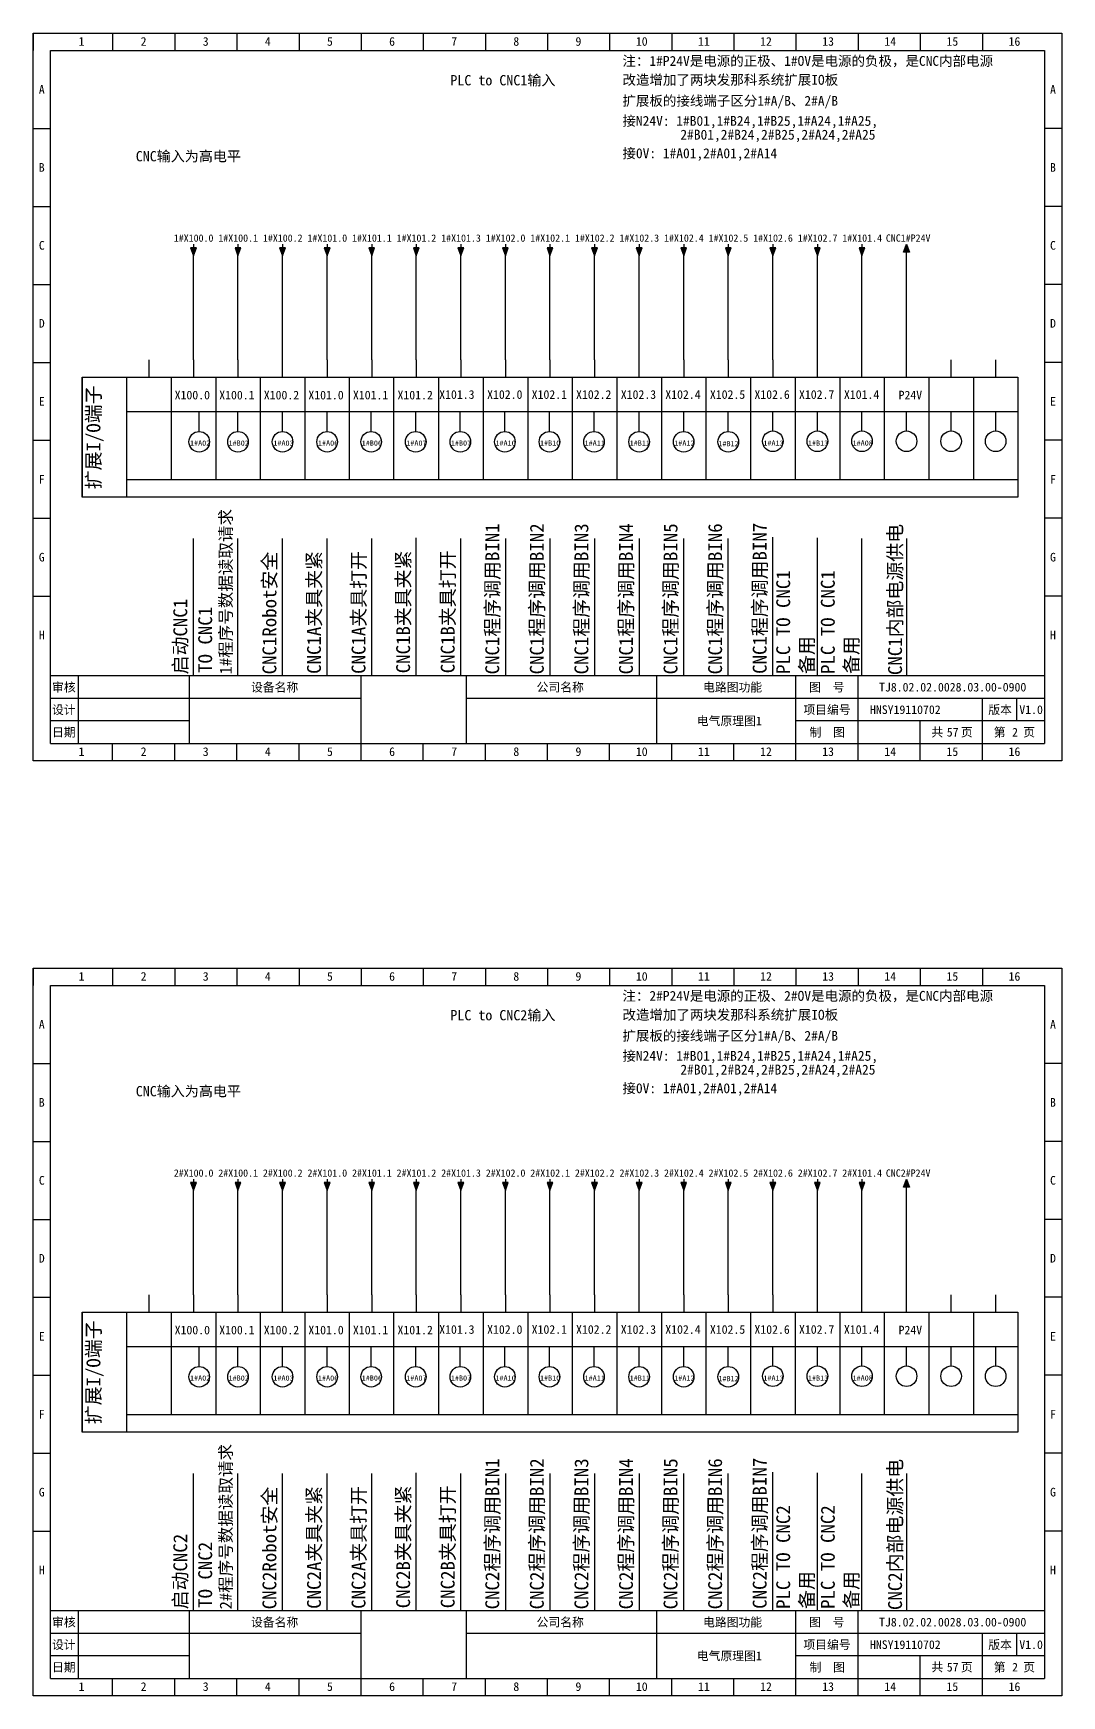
# Model space of a CAD drawing. Header units: millimetres. Extents: x 914 to 910632, y -176 to 682692.
# Drawn here: x 1567.1 to 1864.1, y 2274.7 to 2754.6 of the extents above; entities that cross this region are included whole.
import ezdxf
from ezdxf.enums import TextEntityAlignment as Align

# ---------------------------------------------------------------- set-up
doc = ezdxf.new("R2010")
doc.units = ezdxf.units.MM
doc.layers.add('EPLAN311', color=1, linetype='Continuous', lineweight=25)
doc.styles.get("Standard").update_dxf_attribs({"font": 'arial.ttf'})
doc.styles.add('宋体', font='')
doc.styles.get('宋体').set_extended_font_data('宋体')

# ---------------------------------------------------------------- blocks, each defined once
blk = doc.blocks.new('箭头下')
at = {"layer": 'EPLAN311', "linetype": 'Continuous', "lineweight": 25, "ltscale": 4}
blk.add_hatch(color=1, dxfattribs=at).paths.add_polyline_path([(-0.7, -0.875), (0, -2.8), (0.7, -0.875)], flags=0)
at = {"layer": 'EPLAN311', "color": 1, "linetype": 'Continuous', "lineweight": 25, "ltscale": 4}
blk.add_line((0, 0), (0, -0.875), dxfattribs=at)
blk.add_lwpolyline([(-0.7, -0.875), (0, -2.8), (0.7, -0.875)], close=True, dxfattribs=at)
at = {"color": 5}
blk.add_attdef('70_20010', text='', height=1.7535, dxfattribs=at).set_placement((0, -3.8507), align=Align.TOP_CENTER)
blk = doc.blocks.new('*U388')
blk.add_line((-2.5, 0), (2.5, 0))
blk = doc.blocks.new('*U389')
at = {"color": 0, "linetype": 'ByBlock', "lineweight": -2, "transparency": 16777216}
for p in [(0, 0), (0, -22.5), (0, -45), (0, -67.5), (0, -90), (0, -112.5), (0, -135)]:
    blk.add_blockref('*U388', p, dxfattribs=at)
blk = doc.blocks.new('*U390')
blk.add_line((-2.5, 0), (2.5, 0))
blk = doc.blocks.new('*U391')
at = {"color": 0, "linetype": 'ByBlock', "lineweight": -2, "transparency": 16777216}
for p in [(0, 0), (0, -22.5), (0, -45), (0, -67.5), (0, -90), (0, -112.5), (0, -135)]:
    blk.add_blockref('*U390', p, dxfattribs=at)
blk = doc.blocks.new('制图图框')
for p, q in [((-2700.08, 789.32), (-2403.08, 789.32)), ((-2700.08, 579.32), (-2700.08, 789.32)), ((-2700.08, 789.32), (-2700.08, 784.32)), ((-2700.08, 789.32), (-2695.08, 789.32)), ((-2677.15, 789.32), (-2677.15, 784.32)), ((-2659.21, 789.32), (-2659.21, 784.32)), ((-2641.27, 789.32), (-2641.27, 784.32)), ((-2623.33, 789.32), (-2623.33, 784.32)), ((-2605.4, 789.32), (-2605.4, 784.32)), ((-2587.46, 789.32), (-2587.46, 784.32)), ((-2569.52, 789.32), (-2569.52, 784.32)), ((-2551.58, 789.32), (-2551.58, 784.32)), ((-2533.65, 789.32), (-2533.65, 784.32)), ((-2515.71, 789.32), (-2515.71, 784.32)), ((-2497.77, 789.32), (-2497.77, 784.32)), ((-2479.83, 789.32), (-2479.83, 784.32)), ((-2461.9, 789.32), (-2461.9, 784.32)), ((-2443.96, 789.32), (-2443.96, 784.32)), ((-2426.02, 789.32), (-2426.02, 784.32)), ((-2403.08, 789.32), (-2403.08, 579.32)), ((-2403.08, 789.32), (-2403.08, 784.32)), ((-2695.08, 784.32), (-2408.08, 784.32)), ((-2695.08, 584.32), (-2695.08, 784.32)), ((-2408.08, 784.32), (-2408.08, 584.32)), ((-2408.08, 603.82), (-2695.08, 603.82)), ((-2687.08, 603.82), (-2687.08, 584.32)), ((-2655.08, 603.82), (-2655.08, 584.32)), ((-2655.08, 603.82), (-2655.08, 584.32)), ((-2605.4, 579.32), (-2605.4, 603.82)), ((-2575.08, 603.82), (-2575.08, 584.32)), ((-2575.08, 603.82), (-2575.08, 584.32)), ((-2575.08, 603.82), (-2575.08, 584.32)), ((-2520.08, 603.82), (-2520.08, 584.32)), ((-2479.83, 579.32), (-2479.83, 603.82)), ((-2461.9, 579.32), (-2461.9, 603.82)), ((-2655.08, 597.32), (-2695.08, 597.32)), ((-2605.4, 597.32), (-2655.08, 597.32)), ((-2408.08, 597.32), (-2575.08, 597.32)), ((-2426.02, 579.32), (-2426.02, 597.32)), ((-2416.18, 597.32), (-2416.18, 590.82)), ((-2655.08, 590.82), (-2695.08, 590.82)), ((-2408.08, 590.82), (-2479.83, 590.82)), ((-2443.96, 579.32), (-2443.96, 590.82)), ((-2695.08, 584.32), (-2408.08, 584.32)), ((-2677.15, 579.32), (-2677.15, 584.32)), ((-2659.21, 579.32), (-2659.21, 584.32)), ((-2641.27, 579.32), (-2641.27, 584.32)), ((-2623.33, 579.32), (-2623.33, 584.32)), ((-2587.46, 579.32), (-2587.46, 584.32)), ((-2569.52, 579.32), (-2569.52, 584.32)), ((-2551.58, 579.32), (-2551.58, 584.32)), ((-2533.65, 579.32), (-2533.65, 584.32)), ((-2515.71, 579.32), (-2515.71, 584.32)), ((-2497.77, 579.32), (-2497.77, 584.32)), ((-2403.08, 579.32), (-2700.08, 579.32))]:
    blk.add_line(p, q)
blk.add_blockref('*U389', (-2697.58, 761.82))
at = {"xscale": -1}
blk.add_blockref('*U391', (-2405.58, 761.82), dxfattribs=at)
at = {"style": '宋体'}
for s, p in [('1', (-2687.01, 785.71)), ('2', (-2669.07, 785.71)), ('3', (-2651.13, 785.71)), ('4', (-2633.2, 785.71)), ('5', (-2615.26, 785.71)), ('6', (-2597.32, 785.71)), ('7', (-2579.38, 785.71)), ('8', (-2561.45, 785.71)), ('9', (-2543.51, 785.71)), ('10', (-2526.07, 785.71)), ('11', (-2508.13, 785.71)), ('12', (-2490.2, 785.71)), ('13', (-2472.26, 785.71)), ('14', (-2454.32, 785.71)), ('15', (-2436.38, 785.71)), ('16', (-2418.45, 785.71)), ('A', (-2698.47, 771.84)), ('A', (-2406.47, 771.84)), ('B', (-2698.47, 749.34)), ('B', (-2406.47, 749.34)), ('C', (-2698.47, 726.84)), ('C', (-2406.47, 726.84)), ('D', (-2698.47, 704.34)), ('D', (-2406.47, 704.34)), ('E', (-2698.47, 681.84)), ('E', (-2406.47, 681.84)), ('F', (-2698.47, 659.34)), ('F', (-2406.47, 659.34)), ('G', (-2698.47, 636.84)), ('G', (-2406.47, 636.84)), ('H', (-2698.47, 614.34)), ('H', (-2406.47, 614.34)), ('审核', (-2694.65, 599.29)), ('设备名称', (-2637.2, 599.28)), ('公司名称', (-2554.73, 599.29)), ('电路图功能', (-2506.66, 599.29)), ('图  号', (-2476.05, 599.3)), ('设计', (-2694.66, 592.79)), ('项目编号', (-2477.68, 592.79)), ('版本', (-2424.3, 592.79)), ('日期', (-2694.66, 586.29)), ('制  图', (-2475.91, 586.28)), ('共   页', (-2440.72, 586.31)), ('第   页', (-2422.72, 586.3)), ('1', (-2687.01, 580.71)), ('2', (-2669.07, 580.71)), ('3', (-2651.13, 580.71)), ('4', (-2633.2, 580.71)), ('5', (-2615.26, 580.71)), ('6', (-2597.32, 580.71)), ('7', (-2579.38, 580.71)), ('8', (-2561.45, 580.71)), ('9', (-2543.51, 580.71)), ('10', (-2526.07, 580.71)), ('11', (-2508.13, 580.71)), ('12', (-2490.2, 580.71)), ('13', (-2472.26, 580.71)), ('14', (-2454.32, 580.71)), ('15', (-2436.38, 580.71)), ('16', (-2418.45, 580.71))]:
    blk.add_text(s, height=2.5, dxfattribs=at).set_placement(p)

msp = doc.modelspace()

# ---------------------------------------------------------------- linework, layer by layer
for p, q in [((1613.402, 2660.292), (1613.402, 2690.384)), ((1626.272, 2660.292), (1626.272, 2690.384)), ((1639.142, 2660.292), (1639.142, 2690.384)), ((1652.012, 2660.292), (1652.012, 2690.384)), ((1664.882, 2660.292), (1664.882, 2690.384)), ((1677.752, 2660.292), (1677.752, 2690.384)), ((1690.622, 2660.292), (1690.622, 2690.384)), ((1703.492, 2660.292), (1703.492, 2690.384)), ((1716.362, 2660.292), (1716.362, 2690.384)), ((1729.232, 2660.292), (1729.232, 2690.384)), ((1742.102, 2660.292), (1742.102, 2690.384)), ((1754.972, 2660.292), (1754.972, 2690.384)), ((1767.842, 2660.292), (1767.842, 2690.384)), ((1780.712, 2660.292), (1780.712, 2690.384)), ((1793.582, 2660.292), (1793.582, 2690.384)), ((1806.452, 2660.292), (1806.452, 2690.384)), ((1819.322, 2660.292), (1819.322, 2690.384)), ((1600.532, 2660.292), (1600.532, 2655.342)), ((1613.402, 2660.292), (1613.402, 2655.342)), ((1626.272, 2660.292), (1626.272, 2655.342)), ((1639.142, 2655.342), (1639.142, 2660.292)), ((1652.012, 2660.292), (1652.012, 2655.342)), ((1664.882, 2660.292), (1664.882, 2655.342)), ((1677.752, 2660.292), (1677.752, 2655.342)), ((1690.622, 2660.292), (1690.622, 2655.342)), ((1703.492, 2660.292), (1703.492, 2655.342)), ((1716.362, 2660.292), (1716.362, 2655.342)), ((1729.232, 2660.292), (1729.232, 2655.342)), ((1742.102, 2655.342), (1742.102, 2660.292)), ((1754.972, 2660.292), (1754.972, 2655.342)), ((1754.972, 2660.292), (1754.972, 2655.342)), ((1767.842, 2660.292), (1767.842, 2655.342)), ((1780.712, 2660.292), (1780.712, 2655.342)), ((1793.582, 2655.342), (1793.582, 2660.292)), ((1806.452, 2655.342), (1806.452, 2660.292)), ((1819.322, 2655.342), (1819.322, 2660.292)), ((1832.192, 2655.342), (1832.192, 2660.292)), ((1845.062, 2655.342), (1845.062, 2660.292)), ((1581.227, 2655.342), (1851.497, 2655.342)), ((1581.227, 2620.692), (1581.227, 2655.342)), ((1581.227, 2655.342), (1581.227, 2620.692)), ((1594.097, 2655.342), (1594.097, 2620.692)), ((1606.967, 2655.342), (1606.967, 2625.642)), ((1619.837, 2655.342), (1619.837, 2625.642)), ((1632.707, 2655.342), (1632.707, 2625.642)), ((1645.577, 2655.342), (1645.577, 2625.642)), ((1658.447, 2625.642), (1658.447, 2655.342)), ((1671.317, 2625.642), (1671.317, 2655.342)), ((1684.187, 2655.342), (1684.187, 2625.642)), ((1697.057, 2655.342), (1697.057, 2625.642)), ((1709.927, 2655.342), (1709.927, 2625.642)), ((1722.797, 2655.342), (1722.797, 2625.621)), ((1735.667, 2655.342), (1735.667, 2625.642)), ((1748.537, 2655.342), (1748.537, 2625.642)), ((1761.407, 2655.342), (1761.407, 2625.642)), ((1774.277, 2655.342), (1774.277, 2625.642)), ((1787.147, 2655.342), (1787.147, 2625.642)), ((1800.017, 2655.342), (1800.017, 2625.642)), ((1812.887, 2655.342), (1812.887, 2625.642)), ((1825.757, 2655.342), (1825.757, 2625.642)), ((1838.627, 2655.342), (1838.627, 2625.642)), ((1851.497, 2655.342), (1851.497, 2620.692)), ((1594.097, 2645.442), (1851.497, 2645.442)), ((1615.071, 2639.633), (1615.071, 2645.442)), ((1626.272, 2639.633), (1626.272, 2645.442)), ((1639.142, 2639.633), (1639.142, 2645.442)), ((1652.012, 2639.633), (1652.012, 2645.442)), ((1664.726, 2639.633), (1664.726, 2645.283)), ((1677.596, 2639.633), (1677.596, 2645.283)), ((1690.466, 2639.633), (1690.466, 2645.283)), ((1703.336, 2639.633), (1703.336, 2645.283)), ((1716.206, 2639.633), (1716.206, 2645.283)), ((1729.076, 2639.633), (1729.076, 2645.283)), ((1742.102, 2639.633), (1742.102, 2645.283)), ((1754.972, 2639.633), (1754.972, 2645.283)), ((1767.842, 2639.633), (1767.842, 2645.442)), ((1780.712, 2639.792), (1780.712, 2645.442)), ((1793.582, 2639.792), (1793.582, 2645.442)), ((1806.452, 2639.792), (1806.452, 2645.442)), ((1819.322, 2639.792), (1819.322, 2645.442)), ((1832.192, 2639.792), (1832.192, 2645.442)), ((1845.062, 2639.792), (1845.062, 2645.442)), ((1851.497, 2625.642), (1594.097, 2625.642)), ((1851.497, 2620.692), (1581.227, 2620.692)), ((1613.402, 2569.093), (1613.402, 2608.793)), ((1626.272, 2569.093), (1626.272, 2608.793)), ((1639.142, 2569.093), (1639.142, 2608.793)), ((1652.012, 2569.093), (1652.012, 2608.793)), ((1664.882, 2569.093), (1664.882, 2608.793)), ((1677.752, 2569.252), (1677.752, 2608.952)), ((1690.622, 2569.093), (1690.622, 2608.793)), ((1703.492, 2608.793), (1703.492, 2569.093)), ((1716.362, 2608.793), (1716.362, 2569.093)), ((1729.232, 2608.793), (1729.232, 2569.093)), ((1742.102, 2608.793), (1742.102, 2569.093)), ((1754.972, 2569.093), (1754.972, 2608.793)), ((1767.842, 2569.093), (1767.842, 2608.793)), ((1780.712, 2569.412), (1780.712, 2609.111)), ((1793.582, 2569.252), (1793.582, 2608.952)), ((1806.452, 2569.093), (1806.452, 2608.793)), ((1819.322, 2608.793), (1819.322, 2569.093)), ((1613.402, 2390.417), (1613.402, 2420.508)), ((1626.272, 2390.417), (1626.272, 2420.508)), ((1639.142, 2390.417), (1639.142, 2420.508)), ((1652.012, 2390.417), (1652.012, 2420.508)), ((1664.882, 2390.417), (1664.882, 2420.508)), ((1677.752, 2390.417), (1677.752, 2420.508)), ((1690.622, 2390.417), (1690.622, 2420.508)), ((1703.492, 2390.417), (1703.492, 2420.508)), ((1716.362, 2390.417), (1716.362, 2420.508)), ((1729.232, 2390.417), (1729.232, 2420.508)), ((1742.102, 2390.417), (1742.102, 2420.508)), ((1754.972, 2390.417), (1754.972, 2420.508)), ((1767.842, 2390.417), (1767.842, 2420.508)), ((1780.712, 2390.417), (1780.712, 2420.508)), ((1793.582, 2390.417), (1793.582, 2420.508)), ((1806.452, 2390.417), (1806.452, 2420.508)), ((1819.322, 2390.417), (1819.322, 2420.508)), ((1600.532, 2390.417), (1600.532, 2385.467)), ((1613.402, 2390.417), (1613.402, 2385.467)), ((1626.272, 2390.417), (1626.272, 2385.467)), ((1639.142, 2385.467), (1639.142, 2390.417)), ((1652.012, 2390.417), (1652.012, 2385.467)), ((1664.882, 2390.417), (1664.882, 2385.467)), ((1677.752, 2390.417), (1677.752, 2385.467)), ((1690.622, 2390.417), (1690.622, 2385.467)), ((1703.492, 2390.417), (1703.492, 2385.467)), ((1716.362, 2390.417), (1716.362, 2385.467)), ((1729.232, 2390.417), (1729.232, 2385.467)), ((1742.102, 2385.467), (1742.102, 2390.417)), ((1754.972, 2390.417), (1754.972, 2385.467)), ((1754.972, 2390.417), (1754.972, 2385.467)), ((1767.842, 2390.417), (1767.842, 2385.467)), ((1780.712, 2390.417), (1780.712, 2385.467)), ((1793.582, 2385.467), (1793.582, 2390.417)), ((1806.452, 2385.467), (1806.452, 2390.417)), ((1819.322, 2385.467), (1819.322, 2390.417)), ((1832.192, 2385.467), (1832.192, 2390.417)), ((1845.062, 2385.467), (1845.062, 2390.417)), ((1581.227, 2385.467), (1851.497, 2385.467)), ((1581.227, 2350.817), (1581.227, 2385.467)), ((1581.227, 2385.467), (1581.227, 2350.817)), ((1594.097, 2385.467), (1594.097, 2350.817)), ((1606.967, 2385.467), (1606.967, 2355.767)), ((1619.837, 2385.467), (1619.837, 2355.767)), ((1632.707, 2385.467), (1632.707, 2355.767)), ((1645.577, 2385.467), (1645.577, 2355.767)), ((1658.447, 2355.767), (1658.447, 2385.467)), ((1671.317, 2355.767), (1671.317, 2385.467)), ((1684.187, 2385.467), (1684.187, 2355.767)), ((1697.057, 2385.467), (1697.057, 2355.767)), ((1709.927, 2385.467), (1709.927, 2355.767)), ((1722.797, 2385.467), (1722.797, 2355.745)), ((1735.667, 2385.467), (1735.667, 2355.767)), ((1748.537, 2385.467), (1748.537, 2355.767)), ((1761.407, 2385.467), (1761.407, 2355.767)), ((1774.277, 2385.467), (1774.277, 2355.767)), ((1787.147, 2385.467), (1787.147, 2355.767)), ((1800.017, 2385.467), (1800.017, 2355.767)), ((1812.887, 2385.467), (1812.887, 2355.767)), ((1825.757, 2385.467), (1825.757, 2355.767)), ((1838.627, 2385.467), (1838.627, 2355.767)), ((1851.497, 2385.467), (1851.497, 2350.817)), ((1594.097, 2375.567), (1851.497, 2375.567)), ((1615.071, 2369.757), (1615.071, 2375.567)), ((1626.272, 2369.757), (1626.272, 2375.567)), ((1639.142, 2369.757), (1639.142, 2375.567)), ((1652.012, 2369.757), (1652.012, 2375.567)), ((1664.726, 2369.757), (1664.726, 2375.407)), ((1677.596, 2369.757), (1677.596, 2375.407)), ((1690.466, 2369.757), (1690.466, 2375.407)), ((1703.336, 2369.757), (1703.336, 2375.407)), ((1716.206, 2369.757), (1716.206, 2375.407)), ((1729.076, 2369.757), (1729.076, 2375.407)), ((1742.102, 2369.757), (1742.102, 2375.407)), ((1754.972, 2369.757), (1754.972, 2375.407)), ((1767.842, 2369.757), (1767.842, 2375.567)), ((1780.712, 2369.916), (1780.712, 2375.567)), ((1793.582, 2369.916), (1793.582, 2375.567)), ((1806.452, 2369.916), (1806.452, 2375.567)), ((1819.322, 2369.916), (1819.322, 2375.567)), ((1832.192, 2369.916), (1832.192, 2375.567)), ((1845.062, 2369.916), (1845.062, 2375.567)), ((1851.497, 2355.767), (1594.097, 2355.767)), ((1851.497, 2350.817), (1581.227, 2350.817)), ((1613.402, 2299.217), (1613.402, 2338.917)), ((1626.272, 2299.217), (1626.272, 2338.917)), ((1639.142, 2299.217), (1639.142, 2338.917)), ((1652.012, 2299.217), (1652.012, 2338.917)), ((1664.882, 2299.217), (1664.882, 2338.917)), ((1677.752, 2299.377), (1677.752, 2339.076)), ((1690.622, 2299.217), (1690.622, 2338.917)), ((1703.492, 2338.917), (1703.492, 2299.217)), ((1716.362, 2338.917), (1716.362, 2299.217)), ((1729.232, 2338.917), (1729.232, 2299.217)), ((1742.102, 2338.917), (1742.102, 2299.217)), ((1754.972, 2299.217), (1754.972, 2338.917)), ((1767.842, 2299.217), (1767.842, 2338.917)), ((1780.712, 2299.536), (1780.712, 2339.236)), ((1793.582, 2299.377), (1793.582, 2339.076)), ((1806.452, 2299.217), (1806.452, 2338.917)), ((1819.322, 2338.917), (1819.322, 2299.217))]:
    msp.add_line(p, q)
for centre in [(1615.071, 2636.663), (1626.272, 2636.663), (1639.142, 2636.663), (1652.012, 2636.663), (1664.726, 2636.663), (1677.596, 2636.663), (1690.466, 2636.663), (1703.336, 2636.663), (1716.206, 2636.663), (1729.076, 2636.663), (1742.102, 2636.663), (1754.972, 2636.663), (1767.842, 2636.663), (1780.712, 2636.822), (1793.582, 2636.822), (1806.452, 2636.822), (1819.322, 2636.822), (1832.192, 2636.822), (1845.062, 2636.822), (1615.071, 2366.787), (1626.272, 2366.787), (1639.142, 2366.787), (1652.012, 2366.787), (1664.726, 2366.787), (1677.596, 2366.787), (1690.466, 2366.787), (1703.336, 2366.787), (1716.206, 2366.787), (1729.076, 2366.787), (1742.102, 2366.787), (1754.972, 2366.787), (1767.842, 2366.787), (1780.712, 2366.946), (1793.582, 2366.946), (1806.452, 2366.946), (1819.322, 2366.946), (1832.192, 2366.946), (1845.062, 2366.946)]:
    msp.add_circle(centre, 2.97)

# ---------------------------------------------------------------- block references
for p in [(4267.229, 1965.274), (4267.229, 1695.399)]:
    msp.add_blockref('制图图框', p)
ref = msp.add_blockref('箭头下', (1613.402, 2693.744), dxfattribs=dict(xscale=1.2, yscale=1.2, zscale=1.2))
ref.add_attrib('70_20010', '1#X100.0', dxfattribs={"color": 5, "height": 2.1042, "style": '宋体'}).set_placement((1613.457, 2693.789), align=Align.BOTTOM_CENTER)
ref = msp.add_blockref('箭头下', (1626.272, 2693.744), dxfattribs=dict(xscale=1.2, yscale=1.2, zscale=1.2))
ref.add_attrib('70_20010', '1#X100.1', dxfattribs={"color": 5, "height": 2.1042, "style": '宋体'}).set_placement((1626.327, 2693.789), align=Align.BOTTOM_CENTER)
ref = msp.add_blockref('箭头下', (1639.142, 2693.744), dxfattribs=dict(xscale=1.2, yscale=1.2, zscale=1.2))
ref.add_attrib('70_20010', '1#X100.2', dxfattribs={"color": 5, "height": 2.1042, "style": '宋体'}).set_placement((1639.197, 2693.789), align=Align.BOTTOM_CENTER)
ref = msp.add_blockref('箭头下', (1652.012, 2693.744), dxfattribs=dict(xscale=1.2, yscale=1.2, zscale=1.2))
ref.add_attrib('70_20010', '1#X101.0', dxfattribs={"color": 5, "height": 2.1042, "style": '宋体'}).set_placement((1652.067, 2693.789), align=Align.BOTTOM_CENTER)
ref = msp.add_blockref('箭头下', (1664.882, 2693.744), dxfattribs=dict(xscale=1.2, yscale=1.2, zscale=1.2))
ref.add_attrib('70_20010', '1#X101.1', dxfattribs={"color": 5, "height": 2.1042, "style": '宋体'}).set_placement((1664.937, 2693.789), align=Align.BOTTOM_CENTER)
ref = msp.add_blockref('箭头下', (1677.752, 2693.744), dxfattribs=dict(xscale=1.2, yscale=1.2, zscale=1.2))
ref.add_attrib('70_20010', '1#X101.2', dxfattribs={"color": 5, "height": 2.1042, "style": '宋体'}).set_placement((1677.807, 2693.789), align=Align.BOTTOM_CENTER)
ref = msp.add_blockref('箭头下', (1690.622, 2693.744), dxfattribs=dict(xscale=1.2, yscale=1.2, zscale=1.2))
ref.add_attrib('70_20010', '1#X101.3', dxfattribs={"color": 5, "height": 2.1042, "style": '宋体'}).set_placement((1690.677, 2693.789), align=Align.BOTTOM_CENTER)
ref = msp.add_blockref('箭头下', (1703.492, 2693.744), dxfattribs=dict(xscale=1.2, yscale=1.2, zscale=1.2))
ref.add_attrib('70_20010', '1#X102.0', dxfattribs={"color": 5, "height": 2.1042, "style": '宋体'}).set_placement((1703.547, 2693.789), align=Align.BOTTOM_CENTER)
ref = msp.add_blockref('箭头下', (1716.362, 2693.744), dxfattribs=dict(xscale=1.2, yscale=1.2, zscale=1.2))
ref.add_attrib('70_20010', '1#X102.1', dxfattribs={"color": 5, "height": 2.1042, "style": '宋体'}).set_placement((1716.417, 2693.789), align=Align.BOTTOM_CENTER)
ref = msp.add_blockref('箭头下', (1729.232, 2693.744), dxfattribs=dict(xscale=1.2, yscale=1.2, zscale=1.2))
ref.add_attrib('70_20010', '1#X102.2', dxfattribs={"color": 5, "height": 2.1042, "style": '宋体'}).set_placement((1729.287, 2693.789), align=Align.BOTTOM_CENTER)
ref = msp.add_blockref('箭头下', (1742.102, 2693.744), dxfattribs=dict(xscale=1.2, yscale=1.2, zscale=1.2))
ref.add_attrib('70_20010', '1#X102.3', dxfattribs={"color": 5, "height": 2.1042, "style": '宋体'}).set_placement((1742.157, 2693.789), align=Align.BOTTOM_CENTER)
ref = msp.add_blockref('箭头下', (1754.972, 2693.744), dxfattribs=dict(xscale=1.2, yscale=1.2, zscale=1.2))
ref.add_attrib('70_20010', '1#X102.4', dxfattribs={"color": 5, "height": 2.1042, "style": '宋体'}).set_placement((1755.027, 2693.789), align=Align.BOTTOM_CENTER)
ref = msp.add_blockref('箭头下', (1767.842, 2693.744), dxfattribs=dict(xscale=1.2, yscale=1.2, zscale=1.2))
ref.add_attrib('70_20010', '1#X102.5', dxfattribs={"color": 5, "height": 2.1042, "style": '宋体'}).set_placement((1767.897, 2693.789), align=Align.BOTTOM_CENTER)
ref = msp.add_blockref('箭头下', (1780.712, 2693.744), dxfattribs=dict(xscale=1.2, yscale=1.2, zscale=1.2))
ref.add_attrib('70_20010', '1#X102.6', dxfattribs={"color": 5, "height": 2.1042, "style": '宋体'}).set_placement((1780.767, 2693.789), align=Align.BOTTOM_CENTER)
ref = msp.add_blockref('箭头下', (1793.582, 2693.744), dxfattribs=dict(xscale=1.2, yscale=1.2, zscale=1.2))
ref.add_attrib('70_20010', '1#X102.7', dxfattribs={"color": 5, "height": 2.1042, "style": '宋体'}).set_placement((1793.637, 2693.789), align=Align.BOTTOM_CENTER)
ref = msp.add_blockref('箭头下', (1806.452, 2693.744), dxfattribs=dict(xscale=1.2, yscale=1.2, zscale=1.2))
ref.add_attrib('70_20010', '1#X101.4', dxfattribs={"color": 5, "height": 2.1042, "style": '宋体'}).set_placement((1806.507, 2693.789), align=Align.BOTTOM_CENTER)
ref = msp.add_blockref('箭头下', (1819.322, 2690.384), dxfattribs=dict(xscale=-1.2, yscale=1.2, zscale=1.2, rotation=180))
ref.add_attrib('70_20010', 'CNC1#P24V', dxfattribs={"color": 5, "height": 2.1042, "style": '宋体'}).set_placement((1819.793, 2693.789), align=Align.BOTTOM_CENTER)
ref = msp.add_blockref('箭头下', (1613.402, 2423.868), dxfattribs=dict(xscale=1.2, yscale=1.2, zscale=1.2))
ref.add_attrib('70_20010', '2#X100.0', dxfattribs={"color": 5, "height": 2.1042, "style": '宋体'}).set_placement((1613.457, 2423.913), align=Align.BOTTOM_CENTER)
ref = msp.add_blockref('箭头下', (1626.272, 2423.868), dxfattribs=dict(xscale=1.2, yscale=1.2, zscale=1.2))
ref.add_attrib('70_20010', '2#X100.1', dxfattribs={"color": 5, "height": 2.1042, "style": '宋体'}).set_placement((1626.327, 2423.913), align=Align.BOTTOM_CENTER)
ref = msp.add_blockref('箭头下', (1639.142, 2423.868), dxfattribs=dict(xscale=1.2, yscale=1.2, zscale=1.2))
ref.add_attrib('70_20010', '2#X100.2', dxfattribs={"color": 5, "height": 2.1042, "style": '宋体'}).set_placement((1639.197, 2423.913), align=Align.BOTTOM_CENTER)
ref = msp.add_blockref('箭头下', (1652.012, 2423.868), dxfattribs=dict(xscale=1.2, yscale=1.2, zscale=1.2))
ref.add_attrib('70_20010', '2#X101.0', dxfattribs={"color": 5, "height": 2.1042, "style": '宋体'}).set_placement((1652.067, 2423.913), align=Align.BOTTOM_CENTER)
ref = msp.add_blockref('箭头下', (1664.882, 2423.868), dxfattribs=dict(xscale=1.2, yscale=1.2, zscale=1.2))
ref.add_attrib('70_20010', '2#X101.1', dxfattribs={"color": 5, "height": 2.1042, "style": '宋体'}).set_placement((1664.937, 2423.913), align=Align.BOTTOM_CENTER)
ref = msp.add_blockref('箭头下', (1677.752, 2423.868), dxfattribs=dict(xscale=1.2, yscale=1.2, zscale=1.2))
ref.add_attrib('70_20010', '2#X101.2', dxfattribs={"color": 5, "height": 2.1042, "style": '宋体'}).set_placement((1677.807, 2423.913), align=Align.BOTTOM_CENTER)
ref = msp.add_blockref('箭头下', (1690.622, 2423.868), dxfattribs=dict(xscale=1.2, yscale=1.2, zscale=1.2))
ref.add_attrib('70_20010', '2#X101.3', dxfattribs={"color": 5, "height": 2.1042, "style": '宋体'}).set_placement((1690.677, 2423.913), align=Align.BOTTOM_CENTER)
ref = msp.add_blockref('箭头下', (1703.492, 2423.868), dxfattribs=dict(xscale=1.2, yscale=1.2, zscale=1.2))
ref.add_attrib('70_20010', '2#X102.0', dxfattribs={"color": 5, "height": 2.1042, "style": '宋体'}).set_placement((1703.547, 2423.913), align=Align.BOTTOM_CENTER)
ref = msp.add_blockref('箭头下', (1716.362, 2423.868), dxfattribs=dict(xscale=1.2, yscale=1.2, zscale=1.2))
ref.add_attrib('70_20010', '2#X102.1', dxfattribs={"color": 5, "height": 2.1042, "style": '宋体'}).set_placement((1716.417, 2423.913), align=Align.BOTTOM_CENTER)
ref = msp.add_blockref('箭头下', (1729.232, 2423.868), dxfattribs=dict(xscale=1.2, yscale=1.2, zscale=1.2))
ref.add_attrib('70_20010', '2#X102.2', dxfattribs={"color": 5, "height": 2.1042, "style": '宋体'}).set_placement((1729.287, 2423.913), align=Align.BOTTOM_CENTER)
ref = msp.add_blockref('箭头下', (1742.102, 2423.868), dxfattribs=dict(xscale=1.2, yscale=1.2, zscale=1.2))
ref.add_attrib('70_20010', '2#X102.3', dxfattribs={"color": 5, "height": 2.1042, "style": '宋体'}).set_placement((1742.157, 2423.913), align=Align.BOTTOM_CENTER)
ref = msp.add_blockref('箭头下', (1754.972, 2423.868), dxfattribs=dict(xscale=1.2, yscale=1.2, zscale=1.2))
ref.add_attrib('70_20010', '2#X102.4', dxfattribs={"color": 5, "height": 2.1042, "style": '宋体'}).set_placement((1755.027, 2423.913), align=Align.BOTTOM_CENTER)
ref = msp.add_blockref('箭头下', (1767.842, 2423.868), dxfattribs=dict(xscale=1.2, yscale=1.2, zscale=1.2))
ref.add_attrib('70_20010', '2#X102.5', dxfattribs={"color": 5, "height": 2.1042, "style": '宋体'}).set_placement((1767.897, 2423.913), align=Align.BOTTOM_CENTER)
ref = msp.add_blockref('箭头下', (1780.712, 2423.868), dxfattribs=dict(xscale=1.2, yscale=1.2, zscale=1.2))
ref.add_attrib('70_20010', '2#X102.6', dxfattribs={"color": 5, "height": 2.1042, "style": '宋体'}).set_placement((1780.767, 2423.913), align=Align.BOTTOM_CENTER)
ref = msp.add_blockref('箭头下', (1793.582, 2423.868), dxfattribs=dict(xscale=1.2, yscale=1.2, zscale=1.2))
ref.add_attrib('70_20010', '2#X102.7', dxfattribs={"color": 5, "height": 2.1042, "style": '宋体'}).set_placement((1793.637, 2423.913), align=Align.BOTTOM_CENTER)
ref = msp.add_blockref('箭头下', (1806.452, 2423.868), dxfattribs=dict(xscale=1.2, yscale=1.2, zscale=1.2))
ref.add_attrib('70_20010', '2#X101.4', dxfattribs={"color": 5, "height": 2.1042, "style": '宋体'}).set_placement((1806.507, 2423.913), align=Align.BOTTOM_CENTER)
ref = msp.add_blockref('箭头下', (1819.322, 2420.508), dxfattribs=dict(xscale=-1.2, yscale=1.2, zscale=1.2, rotation=180))
ref.add_attrib('70_20010', 'CNC2#P24V', dxfattribs={"color": 5, "height": 2.1042, "style": '宋体'}).set_placement((1819.793, 2423.913), align=Align.BOTTOM_CENTER)

# ---------------------------------------------------------------- texts
at = {"color": 7, "style": '宋体'}
for s, p in [('注：1#P24V是电源的正极、1#OV是电源的负极，是CNC内部电源', (1737.286, 2744.327)), ('改造增加了两块发那科系统扩展IO板', (1737.286, 2738.866)), ('扩展板的接线端子区分1#A/B、2#A/B', (1737.286, 2732.805)), ('接N24V: 1#B01,1#B24,1#B25,1#A24,1#A25,', (1737.286, 2727.023)), ('2#B01,2#B24,2#B25,2#A24,2#A25', (1754.019, 2723.039)), ('接0V: 1#A01,2#A01,2#A14', (1737.286, 2717.669)), ('注：2#P24V是电源的正极、2#OV是电源的负极，是CNC内部电源', (1737.286, 2474.451)), ('改造增加了两块发那科系统扩展IO板', (1737.286, 2468.99)), ('扩展板的接线端子区分1#A/B、2#A/B', (1737.286, 2462.93)), ('接N24V: 1#B01,1#B24,1#B25,1#A24,1#A25,', (1737.286, 2457.147)), ('2#B01,2#B24,2#B25,2#A24,2#A25', (1754.019, 2453.164)), ('接0V: 1#A01,2#A01,2#A14', (1737.286, 2447.793))]:
    msp.add_text(s, height=2.85481, dxfattribs=at).set_placement(p, align=Align.BOTTOM_LEFT)
at = {"style": '宋体'}
for s, height, p in [('X100.0', 2.5, (1607.982, 2648.907)), ('X100.1', 2.5, (1620.852, 2648.907)), ('X100.2', 2.5, (1633.722, 2648.907)), ('X101.0', 2.5, (1646.592, 2648.907)), ('X101.1', 2.5, (1659.462, 2648.907)), ('X101.2', 2.5, (1672.332, 2648.907)), ('X101.3', 2.5, (1684.375, 2649.067)), ('X102.0', 2.5, (1698.202, 2649.067)), ('X102.1', 2.5, (1711.072, 2649.067)), ('X102.2', 2.5, (1723.884, 2649.067)), ('X102.3', 2.5, (1736.812, 2649.067)), ('X102.4', 2.5, (1749.657, 2649.067)), ('X102.5', 2.5, (1762.543, 2649.067)), ('X102.6', 2.5, (1775.397, 2649.067)), ('X102.7', 2.5, (1788.267, 2649.067)), ('X101.4', 2.5, (1801.244, 2649.067)), ('P24V', 2.5, (1817.021, 2648.907)), ('1#A02', 1.5, (1612.413, 2635.547)), ('1#B02', 1.5, (1623.538, 2635.546)), ('1#A03', 1.5, (1636.483, 2635.546)), ('1#A06', 1.5, (1649.353, 2635.547)), ('1#B06', 1.5, (1661.992, 2635.546)), ('1#A07', 1.5, (1674.862, 2635.546)), ('1#B07', 1.5, (1687.732, 2635.546)), ('1#A10', 1.5, (1700.602, 2635.546)), ('1#B10', 1.5, (1713.472, 2635.546)), ('1#A11', 1.5, (1726.342, 2635.546)), ('1#B11', 1.5, (1739.368, 2635.546)), ('1#A12', 1.5, (1752.238, 2635.546)), ('1#B12', 1.5, (1765.001, 2635.388)), ('1#A13', 1.5, (1777.978, 2635.546)), ('1#B13', 1.5, (1790.848, 2635.546)), ('1#A08', 1.5, (1803.718, 2635.546)), ('X100.0', 2.5, (1607.982, 2379.032)), ('X100.1', 2.5, (1620.852, 2379.032)), ('X100.2', 2.5, (1633.722, 2379.032)), ('X101.0', 2.5, (1646.592, 2379.032)), ('X101.1', 2.5, (1659.462, 2379.032)), ('X101.2', 2.5, (1672.332, 2379.032)), ('X101.3', 2.5, (1684.375, 2379.191)), ('X102.0', 2.5, (1698.202, 2379.191)), ('X102.1', 2.5, (1711.072, 2379.191)), ('X102.2', 2.5, (1723.884, 2379.191)), ('X102.3', 2.5, (1736.812, 2379.191)), ('X102.4', 2.5, (1749.657, 2379.191)), ('X102.5', 2.5, (1762.543, 2379.191)), ('X102.6', 2.5, (1775.397, 2379.191)), ('X102.7', 2.5, (1788.267, 2379.191)), ('X101.4', 2.5, (1801.244, 2379.191)), ('P24V', 2.5, (1817.021, 2379.032)), ('1#A02', 1.5, (1612.413, 2365.671)), ('1#B02', 1.5, (1623.538, 2365.671)), ('1#A03', 1.5, (1636.483, 2365.671)), ('1#A06', 1.5, (1649.353, 2365.671)), ('1#B06', 1.5, (1661.992, 2365.671)), ('1#A07', 1.5, (1674.862, 2365.671)), ('1#B07', 1.5, (1687.732, 2365.671)), ('1#A10', 1.5, (1700.602, 2365.671)), ('1#B10', 1.5, (1713.472, 2365.671)), ('1#A11', 1.5, (1726.342, 2365.671)), ('1#B11', 1.5, (1739.368, 2365.671)), ('1#A12', 1.5, (1752.238, 2365.671)), ('1#B12', 1.5, (1765.001, 2365.512)), ('1#A13', 1.5, (1777.978, 2365.671)), ('1#B13', 1.5, (1790.848, 2365.671)), ('1#A08', 1.5, (1803.718, 2365.671))]:
    msp.add_text(s, height=height, dxfattribs=at).set_placement(p)
at = {"color": 0, "style": '宋体'}
for s, height, rotation, p in [('1#程序号数据读取请求', 3.5, 90, (1624.477, 2569.535)), ('CNC1程序调用BIN1', 4, 90, (1701.697, 2569.535)), ('CNC1程序调用BIN2', 4, 90, (1714.567, 2569.535)), ('CNC1程序调用BIN3', 4, 90, (1727.437, 2569.535)), ('CNC1程序调用BIN4', 4, 90, (1740.307, 2569.535)), ('CNC1程序调用BIN5', 4, 90, (1753.177, 2569.535)), ('CNC1程序调用BIN6', 4, 90, (1766.047, 2569.535)), ('CNC1程序调用BIN7', 4, 90, (1778.917, 2569.694)), ('CNC1内部电源供电', 4, 89.99653, (1818.007, 2569.334)), ('CNC1Robot安全', 4, 90, (1637.347, 2569.535)), ('CNC1A夹具夹紧 ', 4, 90, (1650.217, 2569.694)), ('CNC1A夹具打开', 4, 90, (1663.087, 2569.694)), ('CNC1B夹具夹紧 ', 4, 90, (1675.957, 2569.854)), ('CNC1B夹具打开', 4, 90, (1688.827, 2569.854)), ('PLC TO CNC1', 4, 89.99653, (1785.714, 2569.653)), ('PLC TO CNC1', 4, 89.99653, (1798.584, 2569.653)), ('启动CNC1', 4, 90, (1611.607, 2569.535)), ('TO CNC1', 4, 90, (1618.805, 2569.976)), ('备用', 4, 89.99653, (1792.509, 2569.653)), ('备用', 4, 89.99653, (1805.379, 2569.653)), ('2#程序号数据读取请求', 3.5, 90, (1624.477, 2299.659)), ('CNC2程序调用BIN1', 4, 90, (1701.697, 2299.659)), ('CNC2程序调用BIN2', 4, 90, (1714.567, 2299.659)), ('CNC2程序调用BIN3', 4, 90, (1727.437, 2299.659)), ('CNC2程序调用BIN4', 4, 90, (1740.307, 2299.659)), ('CNC2程序调用BIN5', 4, 90, (1753.177, 2299.659)), ('CNC2程序调用BIN6', 4, 90, (1766.047, 2299.659)), ('CNC2程序调用BIN7', 4, 90, (1778.917, 2299.818)), ('CNC2内部电源供电', 4, 89.99653, (1818.007, 2299.459)), ('CNC2Robot安全', 4, 90, (1637.347, 2299.659)), ('CNC2A夹具夹紧 ', 4, 90, (1650.217, 2299.818)), ('CNC2A夹具打开', 4, 90, (1663.087, 2299.818)), ('CNC2B夹具夹紧 ', 4, 90, (1675.957, 2299.978)), ('CNC2B夹具打开', 4, 90, (1688.827, 2299.978)), ('PLC TO CNC2', 4, 89.99653, (1785.714, 2299.777)), ('PLC TO CNC2', 4, 89.99653, (1798.584, 2299.777)), ('启动CNC2', 4, 90, (1611.607, 2299.659)), ('TO CNC2', 4, 90, (1618.805, 2300.101)), ('备用', 4, 89.99653, (1792.509, 2299.777)), ('备用', 4, 89.99653, (1805.379, 2299.777))]:
    msp.add_text(s, height=height, rotation=rotation, dxfattribs=at).set_placement(p)
at = {"char_height": 2.97, "attachment_point": 5, "style": '宋体'}
for s, width, heights, insert in [('PLC to CNC1输入', 65.76813, [0], (1702.757, 2740.879)), ('\\pt56.43;CNC输入为高电平\\P', 60.44266, [1.955], (1611.935, 2718.946)), ('PLC to CNC2输入', 65.76813, [0], (1702.757, 2471.004)), ('\\pt56.43;CNC输入为高电平\\P', 60.44266, [1.955], (1611.935, 2449.071))]:
    msp.add_mtext_dynamic_manual_height_columns(s, width=width, gutter_width=12.5, heights=heights, dxfattribs=dict(at, insert=insert))
at = {"style": '宋体'}
for p in [(1584.543, 2637.937), (1584.543, 2368.062)]:
    msp.add_attdef('扩展I/O端子', text='封页', height=4, rotation=90, dxfattribs=at).set_placement(p, align=Align.MIDDLE_CENTER)
for tag, text, p in [('TJ8.02.02.0028.03.00-0900', 'TJ8.01.01.0181.00.01-0900', (1832.645, 2565.843)), ('HNSY19110702', 'HNSY19110702', (1818.973, 2559.343)), ('V1.0', '1.0', (1855.296, 2559.343)), ('电气原理图1', '封页', (1768.145, 2556.093)), ('57', '01', (1832.645, 2552.843)), ('2', '01', (1850.645, 2552.843)), ('TJ8.02.02.0028.03.00-0900', 'TJ8.01.01.0181.00.01-0900', (1832.645, 2295.967)), ('HNSY19110702', 'HNSY19110702', (1818.973, 2289.467)), ('V1.0', '1.0', (1855.296, 2289.467)), ('电气原理图1', '封页', (1768.145, 2286.217)), ('57', '01', (1832.645, 2282.967)), ('2', '01', (1850.645, 2282.967))]:
    msp.add_attdef(tag, text=text, height=2.5, dxfattribs=at).set_placement(p, align=Align.MIDDLE_CENTER)

doc.saveas('drawing.dxf')
